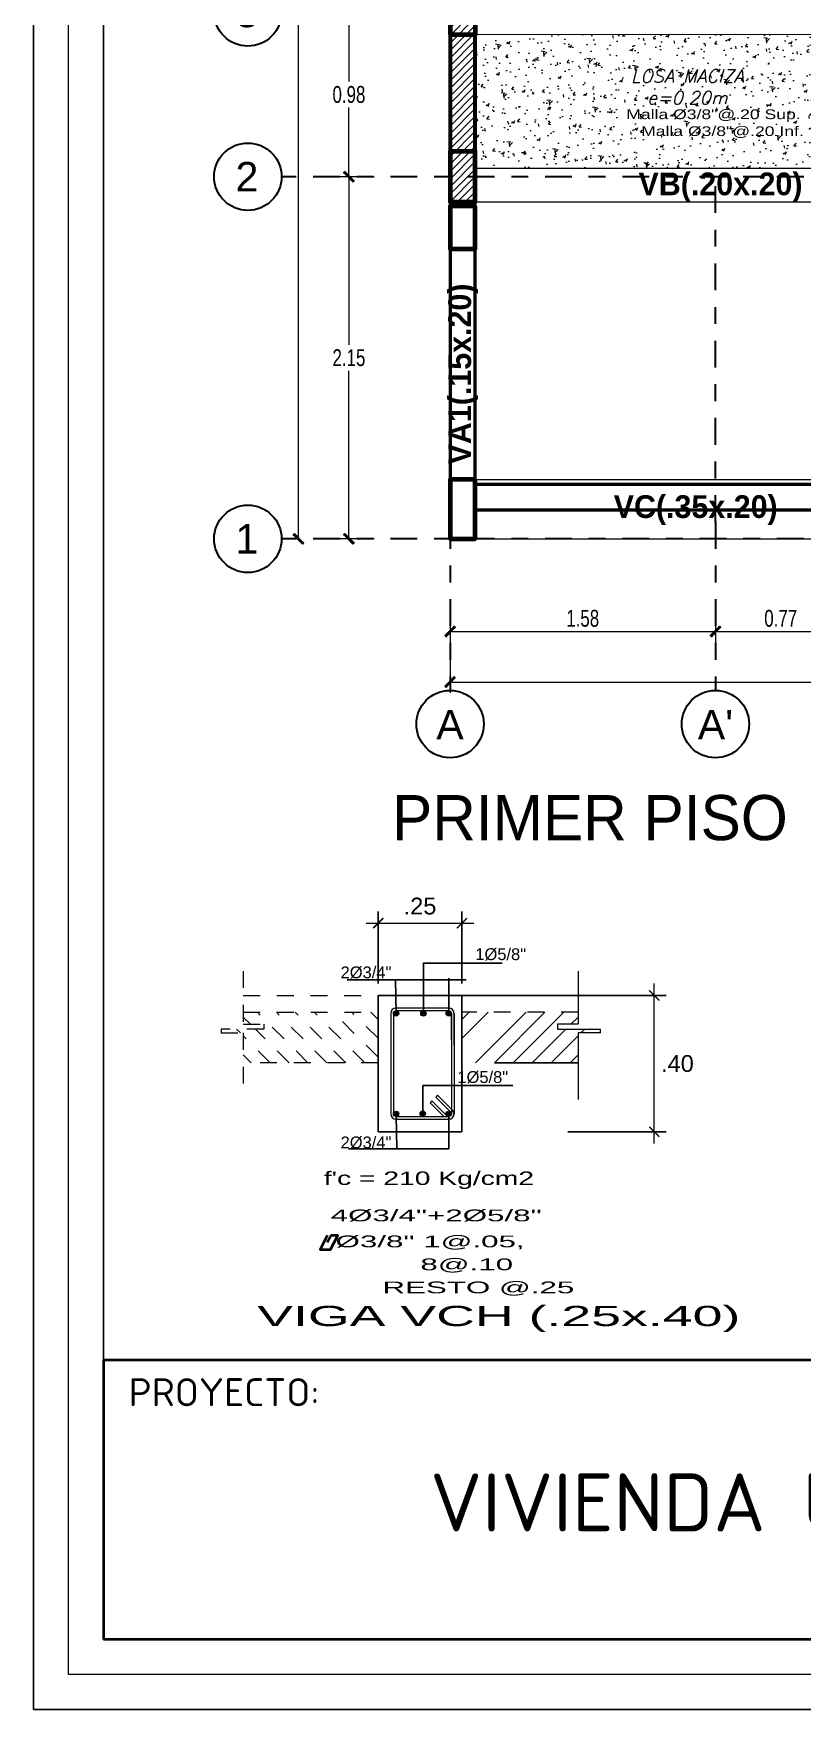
# Model space of a CAD drawing. Header units: millimetres. Extents: x 10559 to 10691, y -16579 to -16550.
# Drawn here: x 10604.05 to 10608.61, y -16579.17 to -16569.22 of the extents above; entities that cross this region are included whole.
import ezdxf
from ezdxf.enums import TextEntityAlignment as Align

# ---------------------------------------------------------------- set-up
doc = ezdxf.new("R2010")
doc.units = ezdxf.units.MM
doc.linetypes.add('Punto & Rayas', pattern=[0.335139, 0.15875, -0.088194, 0, -0.088194])
doc.linetypes.add('TRAZOS', pattern=[0.75, 0.5, -0.25])
for name, color, linetype, lineweight in [('ACHURADO', 9, 'Continuous', 5), ('ALIGERADO', 116, 'Continuous', 5), ('CIMIENTOS', 8, 'Continuous', 40), ('COLUMNAS', 3, 'Continuous', 80), ('Cotas', 8, 'Continuous', 13), ('CV', 1, 'Continuous', 50), ('LETRAS 1', 8, 'Continuous', 5), ('P4', 144, 'Continuous', 40), ('P6', 255, 'Continuous', 20), ('Pluma 0.09', 5, 'Continuous', 0), ('Relleno', 4, 'Continuous', 20), ('TEXTO VIGAS', 3, 'Continuous', 20), ('TEXTOS-CHICOS-03', 8, 'Continuous', 30), ('VIGAS', 1, 'Continuous', 20)]:
    doc.layers.add(name, color=color, linetype=linetype, lineweight=lineweight)
for name, color, linetype in [('Nuevo_Estructura - Forjados', 7, 'Continuous'), ('PABELLON H$0$01', 1, 'Continuous'), ('S. ADVERTENCIA', 7, 'Continuous'), ('Textos', 8, 'Continuous')]:
    doc.layers.add(name, color=color, linetype=linetype)
doc.layers.add('Nuevo_Estructura - Forjados_Pluma_Nº__209', color=7, linetype='Continuous', lineweight=30, true_color=0x3e4f7b)
doc.layers.add('Nuevo_Estructura - Forjados_Pluma_Nº__219', color=7, linetype='Continuous', lineweight=13, true_color=0x404b6a)
doc.styles.add('ARIAL', font='arial.ttf')
doc.styles.add('COTAS', font='romans.shx', dxfattribs={"oblique": 15, "height": 0.1})
doc.styles.add('Estilo_Generado_1', font='arial.ttf')
doc.styles.add('Henry', font='GOTHICB.TTF')
doc.styles.add('mahico', font='GOTHIC.TTF', dxfattribs={"width": 0.75})
doc.styles.add("patty's renew", font='TEMPSITC.TTF', dxfattribs={"height": 1})
doc.styles.add('R80-50', font='arial.ttf', dxfattribs={"width": 1.3, "height": 0.08})
doc.styles.get("Standard").update_dxf_attribs({"font": 'arial.ttf'})
doc.styles.add('style1', font='arial.ttf')
doc.dimstyles.new('Copia de 50 P', dxfattribs={"dimtxt": 0.1, "dimasz": 0.01, "dimexe": 0.065, "dimexo": 0.0625, "dimgap": 0.025, "dimtad": 1, "dimtih": 1, "dimtoh": 1, "dimzin": 0, "dimdsep": 46, "dimtxsty": 'mahico', "dimblk": 'pa cotas', "dimcen": 0.09, "dimdle": 0.3, "dimclrd": 256, "dimclre": 256, "dimclrt": 256, "dimadec": 0, "dimazin": 0, "dimtfac": 1, "dimtofl": 0, "dimtmove": 0, "dimatfit": 3, "dimfxl": 0.15, "dimfxlon": 1, "dimtolj": 1, "dimtzin": 0, "dimlwd": 5, "dimlwe": 5, "dimarcsym": 0})
doc.dimstyles.new('leo', dxfattribs={"dimtxt": 0.1, "dimasz": 0.06, "dimexe": 0.07, "dimexo": 0.07, "dimgap": 0.05, "dimtad": 2, "dimzin": 4, "dimdsep": 46, "dimtxsty": 'style1', "dimblk": 'ARCHTICK', "dimcen": 2, "dimdle": 0.07, "dimclrd": 256, "dimclre": 256, "dimclrt": 7, "dimaunit": 1, "dimadec": 4, "dimazin": 1, "dimtfac": 1, "dimtix": 1, "dimtmove": 0, "dimatfit": 3, "dimfxl": 0.07, "dimtolj": 1, "dimlwd": 5, "dimarcsym": 0})

# ---------------------------------------------------------------- blocks, each defined once
blk = doc.blocks.new('HTRHTRHTR')
for p, q in [((3391.88, 437.54), (3391.88, -165.78)), ((3400.57, -157.09), (3400.57, 428.85)), ((3400.57, -122.31), (4235.83, -122.31)), ((4235.83, -157.09), (3400.57, -157.09)), ((3400.57, -157.09), (4235.83, -157.09)), ((4244.53, -165.78), (3391.88, -165.78))]:
    blk.add_line(p, q)
at = {"layer": 'P4', "color": 7}
for p, q in [((3400.57, -122.31), (4235.83, -122.31)), ((3400.57, -122.31), (3400.57, -157.09)), ((4235.83, -157.09), (3400.57, -157.09))]:
    blk.add_line(p, q, dxfattribs=at)
at = {"layer": 'P6', "color": 7}
for p, q in [((3396.22, -161.44), (3396.22, 433.19)), ((4240.18, -161.44), (3396.22, -161.44))]:
    blk.add_line(p, q, dxfattribs=at)
at = {"attachment_point": 1}
for s, width, insert, char_height in [('{\\fISOCPEUR|b0|i0|c0|p34;PROYECTO:}', 4.5892, (3403.69, -124.61), 3.4774), ('{\\fISOCPEUR|b0|i0|c0|p34;VIVIENDA UNIFAMILIAR}', 97.0093, (3441.14, -136.44), 7.2059)]:
    blk.add_mtext_dynamic_manual_height_columns(s, width=width, gutter_width=1.07, heights=[0], dxfattribs=dict(at, insert=insert, char_height=char_height))
blk = doc.blocks.new('Marcador de red estándar')
at = {"layer": 'Nuevo_Estructura - Forjados_Pluma_Nº__209', "color": 167, "linetype": 'Punto & Rayas', "lineweight": 30, "true_color": 0x3e4f7b}
for q in [(-10.9, 0), (-7.9, 0)]:
    blk.add_line((-9.9, 0), q, dxfattribs=at)
at = {"layer": 'Nuevo_Estructura - Forjados_Pluma_Nº__209', "color": 167, "linetype": 'Continuous', "lineweight": 30, "true_color": 0x3e4f7b}
blk.add_circle((-11.1, 0), 0.2, dxfattribs=at)
at = {"layer": 'Nuevo_Estructura - Forjados_Pluma_Nº__209', "color": 167, "linetype": 'Punto & Rayas', "lineweight": 30, "true_color": 0x3e4f7b}
blk.add_point((-9.9, 0), dxfattribs=at)
blk.add_point((-9.9, 0), dxfattribs=at)
at = {"layer": 'Nuevo_Estructura - Forjados_Pluma_Nº__219', "color": 167, "lineweight": 13, "true_color": 0x404b6a, "style": 'Estilo_Generado_1'}
for tag, p in [('AC_MarkerText_1_0', (-10.9725, -0.04)), ('AC_MarkerText_1_1', (11.2275, -0.04))]:
    blk.add_attdef(tag, text='', height=0.175, rotation=270, dxfattribs=at).set_placement(p, align=Align.TOP_CENTER)
blk = doc.blocks.new('pa cotas')
h = blk.add_hatch(color=256)
h.paths.add_polyline_path([(2.38, 3.09), (-3.09, -2.38), (-2.38, -3.09)])
h.paths.add_polyline_path([(3.09, 2.38), (2.38, 3.09), (-2.38, -3.09)])
blk.add_line((-2.38, -3.09), (2.38, 3.09))
blk.add_lwpolyline([(3.09, 2.38), (2.38, 3.09), (-3.09, -2.38), (-2.38, -3.09)], close=True)
blk = doc.blocks.new('*D487')
at = {"lineweight": 5, "transparency": 16777216}
for p, q in [((10599.7027, -16552.1931), (10599.4877, -16552.1931)), ((10599.5527, -16552.2031), (10599.5527, -16562.1156)), ((10599.5527, -16572.1831), (10599.5527, -16562.2706)), ((10599.5527, -16572.1931), (10599.4877, -16572.1931))]:
    blk.add_line(p, q, dxfattribs=at)
at = {"layer": 'Defpoints', "color": 0, "transparency": 16777216}
for p in [(10600.4527, -16552.1931), (10599.5527, -16572.1931), (10599.5527, -16572.1931)]:
    blk.add_point(p, dxfattribs=at)
at = {"lineweight": 5, "transparency": 16777216, "xscale": 0.01, "yscale": 0.01, "zscale": 0.01}
for p, rotation in [((10599.5527, -16552.1931), 90), ((10599.5527, -16572.1931), 270)]:
    blk.add_blockref('pa cotas', p, dxfattribs=dict(at, rotation=rotation))
at = {"transparency": 16777216, "insert": (10599.5527, -16562.1931), "char_height": 0.1, "attachment_point": 5, "style": 'mahico'}
blk.add_mtext('\\A1;20.00', dxfattribs=at)
blk = doc.blocks.new('Marcador de red estándar_2')
at = {"layer": 'Nuevo_Estructura - Forjados_Pluma_Nº__209', "color": 167, "linetype": 'Punto & Rayas', "lineweight": 30, "true_color": 0x3e4f7b}
for p, q in [((-0.9423, 0), (-4.5, 0)), ((0.9423, 0), (4.5, 0))]:
    blk.add_line(p, q, dxfattribs=at)
at = {"layer": 'Nuevo_Estructura - Forjados_Pluma_Nº__209', "color": 167, "linetype": 'Continuous', "lineweight": 30, "true_color": 0x3e4f7b}
for centre in [(-4.7, 0), (4.7, 0)]:
    blk.add_circle(centre, 0.2, dxfattribs=at)
at = {"layer": 'Nuevo_Estructura - Forjados_Pluma_Nº__209', "color": 167, "linetype": 'Punto & Rayas', "lineweight": 30, "true_color": 0x3e4f7b}
blk.add_point((0.9423, 0), dxfattribs=at)
blk.add_point((0.9423, 0), dxfattribs=at)
at = {"layer": 'Nuevo_Estructura - Forjados_Pluma_Nº__219', "color": 167, "lineweight": 13, "true_color": 0x404b6a, "style": 'Estilo_Generado_1'}
for tag, p in [('AC_MarkerText_1_0', (-4.7, -0.1675)), ('AC_MarkerText_1_1', (4.7, -0.1675))]:
    blk.add_attdef(tag, text='', height=0.175, rotation=180, dxfattribs=at).set_placement(p, align=Align.TOP_CENTER)
blk = doc.blocks.new('*D491')
at = {"lineweight": 5, "transparency": 16777216}
for p, q in [((10600.0027, -16569.0681), (10599.7877, -16569.0681)), ((10599.8527, -16569.0781), (10599.8527, -16569.4781)), ((10599.8527, -16570.0332), (10599.8527, -16569.6332)), ((10600.0027, -16570.0432), (10599.7877, -16570.0432))]:
    blk.add_line(p, q, dxfattribs=at)
at = {"layer": 'Defpoints', "color": 0, "transparency": 16777216}
for p in [(10600.4527, -16569.0681), (10599.8527, -16570.0432), (10600.4527, -16570.0432)]:
    blk.add_point(p, dxfattribs=at)
at = {"lineweight": 5, "transparency": 16777216, "xscale": 0.01, "yscale": 0.01, "zscale": 0.01}
for p, rotation in [((10599.8527, -16569.0681), 90), ((10599.8527, -16570.0432), 270)]:
    blk.add_blockref('pa cotas', p, dxfattribs=dict(at, rotation=rotation))
at = {"transparency": 16777216, "insert": (10599.8527, -16569.5556), "char_height": 0.1, "attachment_point": 5, "style": 'mahico'}
blk.add_mtext('\\A1;0.98', dxfattribs=at)
blk = doc.blocks.new('*D492')
at = {"lineweight": 5, "transparency": 16777216}
for p, q in [((10600.0027, -16570.0432), (10599.7877, -16570.0432)), ((10599.8527, -16570.0532), (10599.8527, -16571.0406)), ((10599.8527, -16572.1831), (10599.8527, -16571.1957)), ((10600.0027, -16572.1931), (10599.7877, -16572.1931))]:
    blk.add_line(p, q, dxfattribs=at)
at = {"layer": 'Defpoints', "color": 0, "transparency": 16777216}
for p in [(10600.4527, -16570.0432), (10599.8527, -16572.1931), (10600.4527, -16572.1931)]:
    blk.add_point(p, dxfattribs=at)
at = {"lineweight": 5, "transparency": 16777216, "xscale": 0.01, "yscale": 0.01, "zscale": 0.01}
for p, rotation in [((10599.8527, -16570.0432), 90), ((10599.8527, -16572.1931), 270)]:
    blk.add_blockref('pa cotas', p, dxfattribs=dict(at, rotation=rotation))
at = {"transparency": 16777216, "insert": (10599.8527, -16571.1181), "char_height": 0.1, "attachment_point": 5, "style": 'mahico'}
blk.add_mtext('\\A1;2.15', dxfattribs=at)
blk = doc.blocks.new('*D479')
at = {"lineweight": 5, "transparency": 16777216}
for p, q in [((10600.4527, -16572.8931), (10600.4527, -16573.1081)), ((10600.4627, -16573.0431), (10607.4427, -16573.0431)), ((10607.4527, -16573.0431), (10607.4527, -16573.1081))]:
    blk.add_line(p, q, dxfattribs=at)
at = {"layer": 'Defpoints', "color": 0, "transparency": 16777216}
for p in [(10600.4527, -16572.1431), (10607.4527, -16573.0431), (10607.4527, -16573.0431)]:
    blk.add_point(p, dxfattribs=at)
at = {"lineweight": 5, "transparency": 16777216, "xscale": 0.01, "yscale": 0.01, "zscale": 0.01, "rotation": 180}
blk.add_blockref('pa cotas', (10600.4527, -16573.0431), dxfattribs=at)
at = {"lineweight": 5, "transparency": 16777216, "xscale": 0.01, "yscale": 0.01, "zscale": 0.01}
blk.add_blockref('pa cotas', (10607.4527, -16573.0431), dxfattribs=at)
at = {"transparency": 16777216, "insert": (10603.9527, -16572.9656), "char_height": 0.1, "attachment_point": 5, "style": 'mahico'}
blk.add_mtext('\\A1;7.00', dxfattribs=at)
blk = doc.blocks.new('*D480')
at = {"lineweight": 5, "transparency": 16777216}
for p, q in [((10600.4527, -16572.5931), (10600.4527, -16572.8081)), ((10602.0277, -16572.5931), (10602.0277, -16572.8081)), ((10600.4627, -16572.7431), (10602.0177, -16572.7431))]:
    blk.add_line(p, q, dxfattribs=at)
at = {"layer": 'Defpoints', "color": 0, "transparency": 16777216}
for p in [(10600.4527, -16572.1431), (10602.0277, -16572.1931), (10602.0277, -16572.7431)]:
    blk.add_point(p, dxfattribs=at)
at = {"lineweight": 5, "transparency": 16777216, "xscale": 0.01, "yscale": 0.01, "zscale": 0.01, "rotation": 180}
blk.add_blockref('pa cotas', (10600.4527, -16572.7431), dxfattribs=at)
at = {"lineweight": 5, "transparency": 16777216, "xscale": 0.01, "yscale": 0.01, "zscale": 0.01}
blk.add_blockref('pa cotas', (10602.0277, -16572.7431), dxfattribs=at)
at = {"transparency": 16777216, "insert": (10601.2402, -16572.6656), "char_height": 0.1, "attachment_point": 5, "style": 'mahico'}
blk.add_mtext('\\A1;1.58', dxfattribs=at)
blk = doc.blocks.new('*D481')
at = {"lineweight": 5, "transparency": 16777216}
for p, q in [((10602.0277, -16572.5931), (10602.0277, -16572.8081)), ((10602.8027, -16572.5931), (10602.8027, -16572.8081)), ((10602.0377, -16572.7431), (10602.7927, -16572.7431))]:
    blk.add_line(p, q, dxfattribs=at)
at = {"layer": 'Defpoints', "color": 0, "transparency": 16777216}
for p in [(10602.0277, -16572.1931), (10602.8027, -16572.1931), (10602.8027, -16572.7431)]:
    blk.add_point(p, dxfattribs=at)
at = {"lineweight": 5, "transparency": 16777216, "xscale": 0.01, "yscale": 0.01, "zscale": 0.01, "rotation": 180}
blk.add_blockref('pa cotas', (10602.0277, -16572.7431), dxfattribs=at)
at = {"lineweight": 5, "transparency": 16777216, "xscale": 0.01, "yscale": 0.01, "zscale": 0.01}
blk.add_blockref('pa cotas', (10602.8027, -16572.7431), dxfattribs=at)
at = {"transparency": 16777216, "insert": (10602.4152, -16572.6656), "char_height": 0.1, "attachment_point": 5, "style": 'mahico'}
blk.add_mtext('\\A1;0.77', dxfattribs=at)
blk = doc.blocks.new('_ARCHTICK')
at = {"color": 0, "linetype": 'ByBlock', "const_width": 0.15}
blk.add_lwpolyline([(-0.5, -0.5), (0.5, 0.5)], dxfattribs=at)
blk = doc.blocks.new('*D87')
at = {"layer": 'Cotas', "linetype": 'Continuous', "lineweight": -2, "ltscale": 1.5, "transparency": 16777216}
for p, q in [((10606.0932, -16580.672), (10606.0932, -16580.2432)), ((10606.5908, -16580.672), (10606.5908, -16580.2432))]:
    blk.add_line(p, q, dxfattribs=at)
at = {"layer": 'Cotas', "linetype": 'Continuous', "lineweight": 5, "ltscale": 1.5, "transparency": 16777216}
blk.add_line((10606.0232, -16580.3132), (10606.6608, -16580.3132), dxfattribs=at)
at = {"layer": 'Defpoints', "color": 0, "linetype": 'Continuous', "ltscale": 1.5, "transparency": 16777216}
for p in [(10606.5908, -16580.3132), (10606.0932, -16580.742), (10606.5908, -16580.742)]:
    blk.add_point(p, dxfattribs=at)
at = {"layer": 'Cotas', "linetype": 'Continuous', "lineweight": 5, "ltscale": 1.5, "transparency": 16777216, "xscale": 0.06, "yscale": 0.06, "zscale": 0.06, "rotation": 180}
blk.add_blockref('_ARCHTICK', (10606.0932, -16580.3132), dxfattribs=at)
at = {"layer": 'Cotas', "linetype": 'Continuous', "lineweight": 5, "ltscale": 1.5, "transparency": 16777216, "xscale": 0.06, "yscale": 0.06, "zscale": 0.06}
blk.add_blockref('_ARCHTICK', (10606.5908, -16580.3132), dxfattribs=at)
at = {"layer": 'Cotas', "color": 7, "linetype": 'Continuous', "ltscale": 1.5, "transparency": 16777216, "insert": (10606.342, -16580.2122), "char_height": 0.1, "attachment_point": 5, "style": 'style1'}
blk.add_mtext('\\A1;.25', dxfattribs=at)
blk = doc.blocks.new('*D88')
at = {"layer": 'Cotas', "linetype": 'Continuous', "lineweight": -2, "ltscale": 1.5, "transparency": 16777216}
for p, q in [((10607.2138, -16580.742), (10607.8024, -16580.742)), ((10607.2188, -16581.5519), (10607.8024, -16581.5519))]:
    blk.add_line(p, q, dxfattribs=at)
at = {"layer": 'Cotas', "linetype": 'Continuous', "lineweight": 5, "ltscale": 1.5, "transparency": 16777216}
blk.add_line((10607.7324, -16581.6219), (10607.7324, -16580.672), dxfattribs=at)
at = {"layer": 'Defpoints', "color": 0, "linetype": 'Continuous', "ltscale": 1.5, "transparency": 16777216}
for p in [(10607.1438, -16580.742), (10607.7324, -16580.742), (10607.1488, -16581.5519)]:
    blk.add_point(p, dxfattribs=at)
at = {"layer": 'Cotas', "linetype": 'Continuous', "lineweight": 5, "ltscale": 1.5, "transparency": 16777216, "xscale": 0.06, "yscale": 0.06, "zscale": 0.06}
for p, rotation in [((10607.7324, -16580.742), 90), ((10607.7324, -16581.5519), 270)]:
    blk.add_blockref('_ARCHTICK', p, dxfattribs=dict(at, rotation=rotation))
at = {"layer": 'Cotas', "color": 7, "linetype": 'Continuous', "ltscale": 1.5, "transparency": 16777216, "insert": (10607.8698, -16581.147), "char_height": 0.1, "attachment_point": 5, "style": 'style1'}
blk.add_mtext('\\A1;.40', dxfattribs=at)
blk = doc.blocks.new('fdvfvfdvdf')
at = {"layer": 'Nuevo_Estructura - Forjados', "color": 8, "linetype": 'Continuous', "lineweight": 15}
ref = blk.add_blockref('Marcador de red estándar', (10600.4527, -16562.1931), dxfattribs=dict(at, rotation=90))
ref.add_attrib('AC_MarkerText_1', 'A', dxfattribs={"layer": 'Nuevo_Estructura - Forjados_Pluma_Nº__219', "color": 167, "lineweight": 13, "true_color": 0x404b6a, "height": 0.175, "style": 'Estilo_Generado_1'}).set_placement((10600.4527, -16573.2093), align=Align.TOP_CENTER)
ref = blk.add_blockref('Marcador de red estándar', (10602.0277, -16562.1931), dxfattribs=dict(at, rotation=90))
ref.add_attrib('AC_MarkerText_1', "A'", dxfattribs={"layer": 'Nuevo_Estructura - Forjados_Pluma_Nº__219', "color": 167, "lineweight": 13, "true_color": 0x404b6a, "height": 0.175, "style": 'Estilo_Generado_1'}).set_placement((10602.0277, -16573.2093), align=Align.TOP_CENTER)
ref = blk.add_blockref('Marcador de red estándar_2', (10603.9527, -16569.0681), dxfattribs=dict(at, rotation=180))
ref.add_attrib('AC_MarkerText_1', '3', dxfattribs={"layer": 'Nuevo_Estructura - Forjados_Pluma_Nº__219', "color": 167, "lineweight": 13, "true_color": 0x404b6a, "height": 0.175, "style": 'Estilo_Generado_1'}).set_placement((10608.6454, -16568.9806), align=Align.TOP_CENTER)
ref.add_attrib('AC_MarkerText_1_1', '3', dxfattribs={"layer": 'Nuevo_Estructura - Forjados_Pluma_Nº__219', "color": 167, "lineweight": 13, "true_color": 0x404b6a, "height": 0.175, "style": 'Estilo_Generado_1'}).set_placement((10599.2473, -16568.9806), align=Align.TOP_CENTER)
ref = blk.add_blockref('Marcador de red estándar_2', (10603.9527, -16570.0432), dxfattribs=dict(at, rotation=180))
ref.add_attrib('AC_MarkerText_1', '2', dxfattribs={"layer": 'Nuevo_Estructura - Forjados_Pluma_Nº__219', "color": 167, "lineweight": 13, "true_color": 0x404b6a, "height": 0.175, "style": 'Estilo_Generado_1'}).set_placement((10608.6454, -16569.9557), align=Align.TOP_CENTER)
ref.add_attrib('AC_MarkerText_1_1', '2', dxfattribs={"layer": 'Nuevo_Estructura - Forjados_Pluma_Nº__219', "color": 167, "lineweight": 13, "true_color": 0x404b6a, "height": 0.175, "style": 'Estilo_Generado_1'}).set_placement((10599.2473, -16569.9557), align=Align.TOP_CENTER)
ref = blk.add_blockref('Marcador de red estándar_2', (10603.9527, -16572.1931), dxfattribs=dict(at, rotation=180))
ref.add_attrib('AC_MarkerText_1', '1', dxfattribs={"layer": 'Nuevo_Estructura - Forjados_Pluma_Nº__219', "color": 167, "lineweight": 13, "true_color": 0x404b6a, "height": 0.175, "style": 'Estilo_Generado_1'}).set_placement((10608.6454, -16572.1056), align=Align.TOP_CENTER)
ref.add_attrib('AC_MarkerText_1_1', '1', dxfattribs={"layer": 'Nuevo_Estructura - Forjados_Pluma_Nº__219', "color": 167, "lineweight": 13, "true_color": 0x404b6a, "height": 0.175, "style": 'Estilo_Generado_1'}).set_placement((10599.2473, -16572.1056), align=Align.TOP_CENTER)
dim = blk.add_linear_dim(base=(10599.5527, -16572.1931), p1=(10600.4527, -16552.1931), p2=(10599.5527, -16572.1931), angle=270, dimstyle='Copia de 50 P')
dim.commit()
dim.dimension.update_dxf_attribs({"geometry": '*D487', "text_midpoint": (10599.5527, -16562.1931)})
for base, p1, p2, picture, middle in [((10599.8527, -16570.0432), (10600.4527, -16569.0681), (10600.4527, -16570.0432), '*D491', (10599.8527, -16569.5556)), ((10599.8527, -16572.1931), (10600.4527, -16570.0432), (10600.4527, -16572.1931), '*D492', (10599.8527, -16571.1181))]:
    dim = blk.add_linear_dim(base=base, p1=p1, p2=p2, angle=270, dimstyle='Copia de 50 P', override={"dimtmove": 1})
    dim.commit()
    dim.dimension.update_dxf_attribs({"geometry": picture, "text_midpoint": middle})
dim = blk.add_linear_dim(base=(10607.4527, -16573.0431), p1=(10600.4527, -16572.1431), p2=(10607.4527, -16573.0431), dimstyle='Copia de 50 P')
dim.commit()
dim.dimension.update_dxf_attribs({"geometry": '*D479', "text_midpoint": (10603.9527, -16572.9656)})
for base, p1, p2, picture, middle in [((10602.0277454531, -16572.7431302135), (10600.4527454524, -16572.1431303841), (10602.0277454531, -16572.1931303841), '*D480', (10601.2402454527, -16572.6656149178)), ((10602.802745452, -16572.743130214), (10602.027745453, -16572.193130384), (10602.802745452, -16572.193130384), '*D481', (10602.415245453, -16572.665614918))]:
    dim = blk.add_linear_dim(base=base, p1=p1, p2=p2, dimstyle='Copia de 50 P', override={"dimtmove": 1})
    dim.commit()
    dim.dimension.update_dxf_attribs({"geometry": picture, "text_midpoint": middle})
blk = doc.blocks.new('FRFREFRE')
at = {"layer": 'ALIGERADO', "color": 2, "linetype": 'TRAZOS', "ltscale": 0.175}
for p, q in [((10605.2925, -16580.598), (10605.2925, -16580.913)), ((10605.2925, -16580.742), (10606.0932, -16580.742)), ((10605.2932, -16580.842), (10606.0932, -16580.842)), ((10607.2797, -16580.842), (10606.5908, -16580.842)), ((10605.1612, -16580.9424), (10605.1612, -16580.9651)), ((10605.4146, -16580.9424), (10605.1612, -16580.9424)), ((10605.1612, -16580.9651), (10605.2925, -16580.9651)), ((10605.1634, -16580.9651), (10605.1618, -16580.9635)), ((10605.2757, -16580.9651), (10605.2531, -16580.9424)), ((10605.2925, -16580.913), (10605.4146, -16580.913)), ((10605.2925, -16580.9651), (10605.2925, -16581.3608)), ((10605.4146, -16580.913), (10605.4146, -16580.9424)), ((10606.0932, -16581.142), (10605.2925, -16581.142))]:
    blk.add_line(p, q, dxfattribs=at)
at = {"layer": 'ALIGERADO', "color": 2, "ltscale": 0.75}
for p, q in [((10607.2803, -16580.598), (10607.2803, -16580.913)), ((10607.1582, -16580.913), (10607.1582, -16580.9424)), ((10607.2803, -16580.913), (10607.1582, -16580.913)), ((10607.1582, -16580.9424), (10607.4116, -16580.9424)), ((10607.2803, -16580.9651), (10607.2803, -16581.3608)), ((10607.4116, -16580.9651), (10607.2803, -16580.9651)), ((10607.4116, -16580.9424), (10607.4116, -16580.9651))]:
    blk.add_line(p, q, dxfattribs=at)
at = {"layer": 'ALIGERADO', "color": 9, "linetype": 'TRAZOS', "ltscale": 0.175}
for p, q in [((10605.6771, -16581.142), (10605.3771, -16580.842)), ((10605.7894, -16581.142), (10605.4894, -16580.842)), ((10605.9016, -16581.142), (10605.6016, -16580.842)), ((10606.0139, -16581.142), (10605.7139, -16580.842)), ((10606.0932, -16581.109), (10605.8261, -16580.842)), ((10606.0932, -16580.9968), (10605.9384, -16580.842)), ((10606.0932, -16580.8845), (10606.0506, -16580.842)), ((10605.5649, -16581.142), (10605.3653, -16580.9424)), ((10605.4526, -16581.142), (10605.2932, -16580.9825)), ((10605.3403, -16581.142), (10605.2932, -16581.0948))]:
    blk.add_line(p, q, dxfattribs=at)
at = {"layer": 'ALIGERADO', "color": 9, "ltscale": 0.75}
for p, q in [((10606.5908, -16580.9979), (10606.7467, -16580.842)), ((10606.5908, -16580.8856), (10606.6344, -16580.842)), ((10606.5908, -16580.8845), (10606.6333, -16580.842)), ((10606.6712, -16581.142), (10606.9712, -16580.842)), ((10606.7835, -16581.142), (10607.0835, -16580.842)), ((10606.8957, -16581.142), (10607.1957, -16580.842)), ((10605.3359, -16580.913), (10605.2932, -16580.8703)), ((10607.008, -16581.142), (10607.2075, -16580.9424)), ((10607.2369, -16580.913), (10607.2797, -16580.8703)), ((10607.2971, -16580.9651), (10607.3197, -16580.9424)), ((10607.1202, -16581.142), (10607.2797, -16580.9825)), ((10607.2325, -16581.142), (10607.2797, -16581.0948))]:
    blk.add_line(p, q, dxfattribs=at)
at = {"layer": 'ALIGERADO', "color": 20, "ltscale": 0.75}
blk.add_line((10607.4094, -16580.9651), (10607.411, -16580.9635), dxfattribs=at)
at = {"layer": 'CIMIENTOS', "color": 8, "linetype": 'Continuous', "ltscale": 1.5}
blk.add_lwpolyline([(10605.7918, -16582.1674), (10605.7493, -16582.2511), (10605.8112, -16582.2511), (10605.8537, -16582.1674), (10605.814, -16582.1674), (10605.7918, -16582.2092)], dxfattribs=at)
at = {"layer": 'CV', "color": 2, "lineweight": -3, "ltscale": 0.1}
for p, q in [((10606.0932, -16580.742), (10606.0932, -16581.142)), ((10606.5908, -16580.742), (10606.0932, -16580.742)), ((10606.0932, -16581.5519), (10606.0932, -16580.742)), ((10607.2803, -16580.742), (10606.4797, -16580.742)), ((10606.5908, -16581.5519), (10606.5908, -16580.742)), ((10606.7835, -16581.142), (10607.2803, -16581.142)), ((10606.0932, -16581.5519), (10606.5908, -16581.5519))]:
    blk.add_line(p, q, dxfattribs=at)
at = {"layer": 'PABELLON H$0$01', "ltscale": 0.5}
for p, q in [((10606.362, -16580.8491), (10606.3633, -16580.5494)), ((10606.3633, -16580.5501), (10606.83, -16580.5498)), ((10605.91, -16580.6486, -0.0001), (10606.6166, -16580.6486, -0.0002)), ((10606.1964, -16580.6486, -0.0001), (10606.1999, -16580.8487)), ((10606.5125, -16580.6406), (10606.5125, -16580.8487)), ((10606.358, -16581.4443), (10606.358, -16581.2769)), ((10606.358, -16581.2769), (10606.8922, -16581.2769)), ((10606.1999, -16581.4531), (10606.2035, -16581.6533, 0.0001)), ((10606.5125, -16581.4452), (10606.5125, -16581.6533)), ((10605.9171, -16581.6533, 0.0001), (10606.5125, -16581.6533))]:
    blk.add_line(p, q, dxfattribs=at)
at = {"layer": 'Relleno', "color": 1, "linetype": 'Continuous'}
for p, q in [((10606.184, -16580.8487), (10606.184, -16581.4452)), ((10606.5284, -16580.8487), (10606.5284, -16581.4452)), ((10606.5284, -16581.2336), (10606.5284, -16581.2363)), ((10606.4466, -16581.3344), (10606.4354, -16581.3456)), ((10606.5237, -16581.434), (10606.4354, -16581.3456)), ((10606.535, -16581.4227), (10606.4466, -16581.3344)), ((10606.4129, -16581.368), (10606.4017, -16581.3793)), ((10606.4835, -16581.4611), (10606.4017, -16581.3793)), ((10606.5013, -16581.4564), (10606.4129, -16581.368))]:
    blk.add_line(p, q, dxfattribs=at)
for points in [[(10606.1682, -16580.8487), (10606.1682, -16581.4452)], [(10606.5125, -16580.817), (10606.1999, -16580.817)], [(10606.5125, -16580.8329), (10606.1999, -16580.8329)], [(10606.5284, -16581.0062), (10606.5284, -16580.8487)], [(10606.5443, -16581.0352), (10606.5443, -16580.8487)], [(10606.5443, -16580.8487), (10606.5443, -16581.4452)], [(10606.5443, -16581.2336), (10606.5443, -16581.2363)], [(10606.1999, -16581.4611), (10606.5125, -16581.4611)], [(10606.1999, -16581.4769), (10606.5125, -16581.4769)]]:
    blk.add_lwpolyline(points, dxfattribs=at)
at = {"layer": 'Relleno', "color": 1, "ltscale": 0.25, "const_width": 0.0159}
for points in [[(10606.1999, -16580.8408, 1), (10606.1999, -16580.8567, 1)], [(10606.362, -16580.8411, -1), (10606.362, -16580.857, -1)], [(10606.5125, -16580.8408, -1), (10606.5125, -16580.8567, -1)], [(10606.1999, -16581.4373, 1), (10606.1999, -16581.4531, 1)], [(10606.358, -16581.4364, -1), (10606.358, -16581.4523, -1)], [(10606.5125, -16581.4373, 1), (10606.5125, -16581.4531, 1)], [(10606.5125, -16581.4373, -1), (10606.5125, -16581.4531, -1)]]:
    blk.add_lwpolyline(points, format="xyb", close=True, dxfattribs=at)
at = {"layer": 'Relleno', "color": 1, "linetype": 'Continuous', "ltscale": 0.01, "const_width": 0.0159}
for points in [[(10606.362, -16580.8411, 1), (10606.362, -16580.857, 1)], [(10606.5125, -16580.8408, 1), (10606.5125, -16580.8567, 1)], [(10606.358, -16581.4364, 1), (10606.358, -16581.4523, 1)]]:
    blk.add_lwpolyline(points, format="xyb", close=True, dxfattribs=at)
at = {"layer": 'Relleno', "color": 1, "ltscale": 0.25}
for centre in [(10606.1999, -16580.8487), (10606.362, -16580.8491), (10606.5125, -16580.8487), (10606.1999, -16581.4452), (10606.358, -16581.4443), (10606.5125, -16581.4452), (10606.5125, -16581.4452)]:
    blk.add_circle(centre, 0.0159, dxfattribs=at)
at = {"layer": 'Relleno', "color": 1, "linetype": 'Continuous', "ltscale": 0.01}
for centre in [(10606.362, -16580.8491), (10606.5125, -16580.8487), (10606.358, -16581.4443)]:
    blk.add_circle(centre, 0.0159, dxfattribs=at)
at = {"layer": 'Relleno', "color": 1, "ltscale": 0.25}
for centre, radius, start, end in [((10606.1999, -16580.8487), 0.0317, 90, 180), ((10606.5125, -16580.8487), 0.0317, 0, 90), ((10606.1999, -16581.4452), 0.0317, 180, 270), ((10606.5125, -16581.4452), 0.0318, 270, 45), ((10606.5125, -16581.4452), 0.0317, 270, 0)]:
    blk.add_arc(centre, radius, start, end, dxfattribs=at)
at = {"layer": 'Relleno', "color": 1, "linetype": 'Continuous', "ltscale": 0.01}
blk.add_arc((10606.5125, -16580.8487), 0.0317, 0, 90, dxfattribs=at)
at = {"layer": 'LETRAS 1', "color": 8, "linetype": 'Continuous', "ltscale": 0.05, "style": 'ARIAL', "width": 1.9}
for s, height, p in [('4Ø3/4"+2Ø5/8"', 0.07, (10605.8116, -16582.0833)), ('Ø3/8" 1@.05,', 0.07, (10605.8407, -16582.2375)), ('8@.10', 0.07, (10606.3444, -16582.3737)), ('RESTO @.25', 0.07, (10606.1191, -16582.5107)), ('VIGA VCH (.25x.40)', 0.12, (10605.3758, -16582.7052))]:
    blk.add_text(s, height=height, dxfattribs=at).set_placement(p)
at = {"layer": 'LETRAS 1', "color": 8, "linetype": 'Continuous', "ltscale": 0.05, "char_height": 0.07, "width": 0.262612, "attachment_point": 5, "style": 'ARIAL'}
for s, insert in [('1Ø5/8" ', (10606.8208, -16580.4986, 0)), ('2Ø3/4" ', (10606.0213, -16580.6065, 0)), ('1Ø5/8" ', (10606.7144, -16581.2281, 0)), ('2Ø3/4" ', (10606.0213, -16581.616, 0))]:
    blk.add_mtext(s, dxfattribs=dict(at, insert=insert))
at = {"layer": 'Textos', "color": 8, "style": 'ARIAL', "width": 1.5}
blk.add_text("f'c = 210 Kg/cm2", height=0.08, dxfattribs=at).set_placement((10605.7709, -16581.8675))
at = {"layer": 'Cotas', "linetype": 'Continuous', "ltscale": 1.5}
dim = blk.add_linear_dim(base=(10606.5908, -16580.3132), p1=(10606.0932, -16580.742), p2=(10606.5908, -16580.742), dimstyle='leo', override={"dimtih": 1, "dimlfac": 0.5}, dxfattribs=at)
dim.commit()
dim.dimension.update_dxf_attribs({"geometry": '*D87', "text_midpoint": (10606.342, -16580.2122)})
dim = blk.add_linear_dim(base=(10607.7324, -16580.742), p1=(10607.1488, -16581.5519), p2=(10607.1438, -16580.742), angle=90, dimstyle='leo', override={"dimtih": 1, "dimlfac": 0.5}, dxfattribs=at)
dim.commit()
dim.dimension.update_dxf_attribs({"geometry": '*D88', "text_midpoint": (10607.8698, -16581.147)})

msp = doc.modelspace()

# ---------------------------------------------------------------- hatches: boundary and pattern name
at = {"layer": 'ACHURADO'}
h = msp.add_hatch(dxfattribs=at)
h.set_pattern_fill('AR-CONC', color=256, scale=0.001)
h.set_pattern_definition([(50, (-35.21032, -0.2243), (0.182184669, -0.0159390855), [0.01905, -0.20955]), (355, (-35.21032, -0.2243), (-0.0352434214, 0.1910568452), [0.01524, -0.1676405842]), (100.4514447, (-35.19514, -0.22562), (0.1469412471, 0.1751177519), [0.0161900088, -0.1780902446]), (46.1842, (-35.21032, -0.1735), (0.271079041, -0.042042328), [0.028575, -0.314325]), (96.6355576, (-35.18773, -0.177), (0.237404134, 0.2474261246), [0.024285023, -0.267135608]), (351.1841512, (-35.21032, -0.1735), (0.237404134, 0.2474261246), [0.022859967, -0.251459732]), (21, (-35.18492, -0.1862), (0.1516143913, -0.1022651982), [0.01905, -0.20955]), (326, (-35.18492, -0.1862), (0.0618020283, 0.1841879661), [0.01524, -0.16764]), (71.451445, (-35.17229, -0.19472), (0.2134164193, 0.0819227689), [0.0161900088, -0.1780899376]), (37.5, (-35.210325, -0.224296), (0.00308860325, 0.08455503887), [0, -0.165608, 0, -0.17018, 0, -0.168275]), (7.5, (-35.210325, -0.2243), (0.0668196625, 0.1001805748), [0, -0.097028, 0, -0.161798, 0, -0.064135]), (327.5, (-35.26697, -0.224296), (0.13559059517, -0.005728744), [0, -0.0635, 0, -0.19812, 0, -0.26289]), (317.5, (-35.29237, -0.2243), (0.1481291814, 0.025426491), [0, -0.08255, 0, -0.131572, 0, -0.18669])])
h.paths.add_polyline_path([(10606.67061, -16569.22388), (10609.37022, -16569.22388), (10609.37022, -16570.01853), (10606.67061, -16570.01853)])
at = {"layer": 'Pluma 0.09'}
h = msp.add_hatch(dxfattribs=at)
h.set_pattern_fill('LINE', color=256, scale=0.01, angle=45)
h.set_pattern_definition([(45, (-10.800506, 3.239894), (-0.022450640303, 0.022450640303), [])])
h.paths.add_polyline_path([(10606.67022, -16562.36851), (10606.52022, -16562.36851), (10606.52022, -16570.21851), (10606.67022, -16570.21851), (10606.67022, -16566.76851), (10606.67022, -16566.61851)])

# ---------------------------------------------------------------- linework, layer by layer
for p, q in [((10606.52022, -16552.21851), (10606.52022, -16572.21851)), ((10606.67022, -16566.76851), (10606.67022, -16571.89688)), ((10606.67022, -16570.06851), (10606.67022, -16569.06851)), ((10606.67022, -16570.21851), (10606.67022, -16570.06851)), ((10606.67022, -16570.21851), (10606.52022, -16570.21851)), ((10606.67022, -16572.04688), (10606.67022, -16572.21851))]:
    msp.add_line(p, q)
at = {"lineweight": 60}
for p, q in [((10606.52022, -16562.36851), (10606.52022, -16570.21851)), ((10606.67022, -16570.21851), (10606.67022, -16566.76851)), ((10606.52022, -16570.21851), (10606.67022, -16570.21851))]:
    msp.add_line(p, q, dxfattribs=at)
at = {"color": 251, "lineweight": 50, "true_color": 0x636466}
msp.add_lwpolyline([(10609.52022, -16571.89688), (10606.67022, -16571.89688), (10606.67022, -16570.21851), (10606.52022, -16570.21851), (10606.52022, -16572.21851), (10606.67022, -16572.21851), (10606.67022, -16572.04688), (10609.52022, -16572.04688)], dxfattribs=at)
at = {"layer": 'COLUMNAS', "color": 1, "lineweight": 80, "ltscale": 0.2}
for points in [[(10606.52061, -16569.22388), (10606.67061, -16569.22388), (10606.67061, -16568.82154), (10606.52061, -16568.82154)], [(10606.67022, -16569.91853), (10606.52022, -16569.91853), (10606.52022, -16570.21853), (10606.67022, -16570.21853)], [(10606.67022, -16570.24353), (10606.52022, -16570.24353), (10606.52022, -16570.49588), (10606.67022, -16570.49588)], [(10606.67022, -16571.86688), (10606.52022, -16571.86688), (10606.52022, -16572.21851), (10606.67022, -16572.21851)]]:
    msp.add_lwpolyline(points, close=True, dxfattribs=at)
at = {"layer": 'VIGAS'}
for p, q in [((10606.67061, -16569.22388), (10613.22022, -16569.21851)), ((10606.67022, -16570.01853), (10609.37022, -16570.01853)), ((10606.67022, -16570.21853), (10609.67022, -16570.21853)), ((10606.67022, -16571.86688), (10613.52022, -16571.86688)), ((10606.67022, -16572.21851), (10613.52022, -16572.21851))]:
    msp.add_line(p, q, dxfattribs=at)

# ---------------------------------------------------------------- block references
at = {"color": 251, "lineweight": 60, "xscale": 0.04776345228451045, "yscale": 0.04776345228451045, "zscale": 0.04776345228451045}
msp.add_blockref('HTRHTRHTR', (10442.04067, -16571.25012), dxfattribs=at)
for name, p in [('fdvfvfdvdf', (6.06747, -0.02538)), ('FRFREFRE', (0, 5.81294))]:
    msp.add_blockref(name, p)

# ---------------------------------------------------------------- texts
at = {"layer": 'S. ADVERTENCIA', "style": "patty's renew"}
msp.add_text('PRIMER PISO', height=0.2679438, dxfattribs=at).set_placement((10607.35019, -16573.87348), align=Align.MIDDLE)
at = {"layer": 'TEXTO VIGAS', "linetype": 'Continuous', "style": 'Henry'}
for s, p in [('VB(.20x.20)', (10607.63855, -16570.17867)), ('VC(.35x.20)', (10607.49133, -16572.09468))]:
    msp.add_text(s, height=0.135, dxfattribs=at).set_placement(p)
msp.add_text('VA1(.15x.20)', height=0.135, rotation=90, dxfattribs=at).set_placement((10606.64518, -16571.77666))
at = {"layer": 'TEXTO VIGAS', "insert": (10607.92831, -16569.53545), "char_height": 0.0774042, "attachment_point": 5, "style": 'COTAS'}
msp.add_mtext('LOSA MACIZA\\Pe=0.20m', dxfattribs=at)
at = {"layer": 'TEXTOS-CHICOS-03', "color": 1, "ltscale": 0.5, "style": 'R80-50', "width": 1.3}
for s, p in [('Malla %%C3/8"@.20 Sup.', (10607.56599, -16569.72676)), ('Malla %%C3/8"@.20 Inf.', (10607.65425, -16569.82698))]:
    msp.add_text(s, height=0.0574, dxfattribs=at).set_placement(p)

doc.saveas('drawing.dxf')
